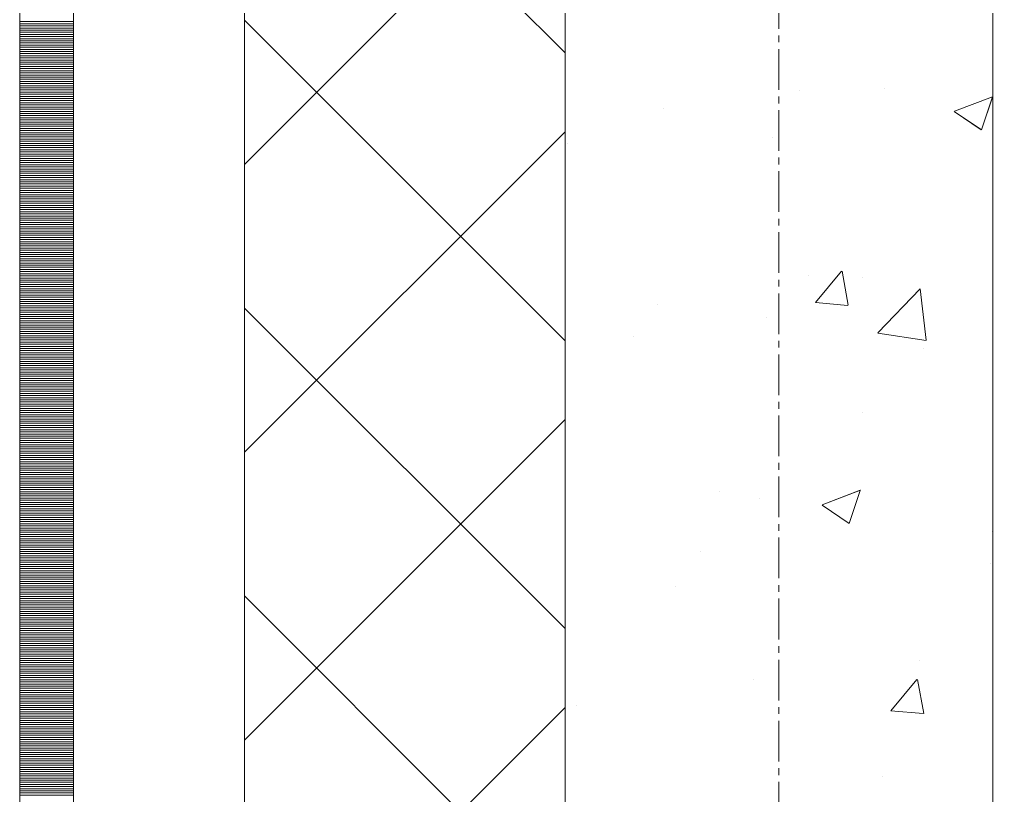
# Model space of a CAD drawing. Header units: millimetres. Extents: x 470010 to 1231400, y -134005 to 421770.
# Drawn here: x 672518.6 to 672983.6, y -50061.5 to -49698.7 of the extents above; entities that cross this region are included whole.
import ezdxf
from ezdxf.enums import TextEntityAlignment as Align

# ---------------------------------------------------------------- set-up
doc = ezdxf.new("R2010")
doc.units = ezdxf.units.MM
doc.linetypes.add('CENTER2', pattern=[28.575, 19.05, -3.175, 3.175, -3.175])
doc.linetypes.add('DASHED', pattern=[19.05, 12.7, -6.35])
doc.layers.get('Defpoints').update_dxf_attribs({"color": 140})
doc.layers.add('АР_Делит', color=120, linetype='Continuous', lineweight=0, plot=False)
for name, color, linetype, lineweight in [('АР_Стены ПЕНОблок', 52, 'Continuous', 20), ('АР_Тонкая', 254, 'Continuous', 5), ('АР_Утеплитель', 31, 'Continuous', 0), ('АР_Штриховка', 8, 'Continuous', 0)]:
    doc.layers.add(name, color=color, linetype=linetype, lineweight=lineweight)
doc.layers.add('РД_Оси_100', color=7, linetype='Continuous', lineweight=0, true_color=0x525252)
doc.styles.add('style1', font='ARIALN.TTF')

# ---------------------------------------------------------------- blocks, each defined once
blk = doc.blocks.new('СОШ_2200_АР_ОСИ_М100_28.05.24')
at = {"layer": 'АР_Делит', "color": 251, "linetype": 'DASHED', "true_color": 0x636466}
blk.add_lwpolyline([(114955, 135155), (114955, -355), (93595.036, -355), (93595.036, 13855), (94145, 13855), (94145, 68320), (66055, 68320), (66055, 13857.73), (83455, 13857.73), (83455, -355), (45245, -355), (45245, 13145), (44695, 13145), (44695, 26755), (45245, 26755), (45245, 68320), (20455, 68320), (20455, 26755), (27955, 26755), (27955, 13145), (-355, 13145), (-355, 100855)], dxfattribs=at)
at = {"layer": 'РД_Оси_100', "color": 251, "linetype": 'CENTER2', "true_color": 0x636466}
blk.add_line((0, -6155), (0, 139938.679), dxfattribs=at)
blk = doc.blocks.new('A$C9108343f')
at = {"layer": 'АР_Стены ПЕНОблок', "color": 18, "linetype": 'Continuous', "lineweight": 20, "true_color": 0x000000}
for p, q in [((7054.96, 97555), (7054.96, 21355)), ((7254.96, 21355), (7254.96, 97555))]:
    blk.add_line(p, q, dxfattribs=at)
at = {"layer": 'АР_Тонкая', "color": 18, "linetype": 'Continuous', "lineweight": 5, "true_color": 0x000000}
for p, q in [((6799.96, 97555), (6799.96, 21355)), ((6824.96, 97555), (6824.96, 21355)), ((6824.96, 21355), (6824.96, 97555)), ((6904.96, 21355), (6904.96, 97555))]:
    blk.add_line(p, q, dxfattribs=at)
at = {"layer": 'АР_Утеплитель', "color": 18, "linetype": 'Continuous', "lineweight": 0, "true_color": 0x000000}
for p, q in [((6904.96, 97555), (6904.96, 21355)), ((7054.96, 21355), (7054.96, 97555))]:
    blk.add_line(p, q, dxfattribs=at)
at = {"layer": 'АР_Штриховка', "color": 18, "linetype": 'Continuous', "lineweight": 0, "true_color": 0x000000}
for p, q in [((7054.96, 50652.06), (6904.96, 50802.06)), ((6904.96, 50599.93), (7054.96, 50749.93)), ((6799.96, 50666.75), (6824.96, 50666.75)), ((7054.96, 50517.36), (6904.96, 50667.36)), ((6799.96, 50665.75), (6824.96, 50665.75)), ((6799.96, 50664.75), (6824.96, 50664.75)), ((6799.96, 50663.75), (6824.96, 50663.75)), ((6799.96, 50662.75), (6824.96, 50662.75)), ((6799.96, 50661.75), (6824.96, 50661.75)), ((6799.96, 50660.75), (6824.96, 50660.75)), ((6799.96, 50659.75), (6824.96, 50659.75)), ((6799.96, 50658.75), (6824.96, 50658.75)), ((6799.96, 50657.75), (6824.96, 50657.75)), ((6799.96, 50656.75), (6824.96, 50656.75)), ((6799.96, 50655.75), (6824.96, 50655.75)), ((6799.96, 50654.75), (6824.96, 50654.75)), ((6799.96, 50653.75), (6824.96, 50653.75)), ((6799.96, 50652.75), (6824.96, 50652.75)), ((6799.96, 50651.75), (6824.96, 50651.75)), ((6799.96, 50650.75), (6824.96, 50650.75)), ((6799.96, 50649.75), (6824.96, 50649.75)), ((6799.96, 50648.75), (6824.96, 50648.75)), ((6799.96, 50647.75), (6824.96, 50647.75)), ((6799.96, 50646.75), (6824.96, 50646.75)), ((6799.96, 50645.75), (6824.96, 50645.75)), ((6799.96, 50644.75), (6824.96, 50644.75)), ((6799.96, 50643.75), (6824.96, 50643.75)), ((6799.96, 50642.75), (6824.96, 50642.75)), ((6799.96, 50641.75), (6824.96, 50641.75)), ((6799.96, 50640.75), (6824.96, 50640.75)), ((6799.96, 50639.75), (6824.96, 50639.75)), ((6799.96, 50638.75), (6824.96, 50638.75)), ((6799.96, 50637.75), (6824.96, 50637.75)), ((6799.96, 50636.75), (6824.96, 50636.75)), ((6799.96, 50635.75), (6824.96, 50635.75)), ((6799.96, 50634.75), (6824.96, 50634.75)), ((6799.96, 50633.75), (6824.96, 50633.75)), ((7164.77, 50634.61), (7164.77, 50634.61)), ((7204.38, 50635.32), (7204.38, 50635.32)), ((6799.96, 50632.75), (6824.96, 50632.75)), ((6799.96, 50631.75), (6824.96, 50631.75)), ((6799.96, 50630.75), (6824.96, 50630.75)), ((6799.96, 50629.75), (6824.96, 50629.75)), ((7237.05, 50624.78), (7254.84, 50631.6)), ((7249.64, 50616.11), (7254.79, 50631.46)), ((6799.96, 50628.75), (6824.96, 50628.75)), ((6799.96, 50627.75), (6824.96, 50627.75)), ((6799.96, 50626.75), (6824.96, 50626.75)), ((6799.96, 50625.75), (6824.96, 50625.75)), ((6799.96, 50624.75), (6824.96, 50624.75)), ((7101.18, 50626.23), (7101.18, 50626.23)), ((7236.99, 50624.64), (7249.62, 50616.12)), ((6799.96, 50623.75), (6824.96, 50623.75)), ((6799.96, 50622.75), (6824.96, 50622.75)), ((6799.96, 50621.75), (6824.96, 50621.75)), ((6799.96, 50620.75), (6824.96, 50620.75)), ((6799.96, 50619.75), (6824.96, 50619.75)), ((6799.96, 50618.75), (6824.96, 50618.75)), ((6799.96, 50617.75), (6824.96, 50617.75)), ((6799.96, 50616.75), (6824.96, 50616.75)), ((6799.96, 50615.75), (6824.96, 50615.75)), ((6904.96, 50465.22), (7054.96, 50615.22)), ((6799.96, 50614.75), (6824.96, 50614.75)), ((6799.96, 50613.75), (6824.96, 50613.75)), ((6799.96, 50612.75), (6824.96, 50612.75)), ((6799.96, 50611.75), (6824.96, 50611.75)), ((6799.96, 50610.75), (6824.96, 50610.75)), ((7152.18, 50612.61), (7152.18, 50612.61)), ((6799.96, 50609.75), (6824.96, 50609.75)), ((6799.96, 50608.75), (6824.96, 50608.75)), ((6799.96, 50607.75), (6824.96, 50607.75)), ((6799.96, 50606.75), (6824.96, 50606.75)), ((6799.96, 50605.75), (6824.96, 50605.75)), ((7056.25, 50609.89), (7056.25, 50609.89)), ((6799.96, 50604.75), (6824.96, 50604.75)), ((6799.96, 50603.75), (6824.96, 50603.75)), ((6799.96, 50602.75), (6824.96, 50602.75)), ((6799.96, 50601.75), (6824.96, 50601.75)), ((6799.96, 50600.75), (6824.96, 50600.75)), ((6799.96, 50599.75), (6824.96, 50599.75)), ((6799.96, 50598.75), (6824.96, 50598.75)), ((6799.96, 50597.75), (6824.96, 50597.75)), ((6799.96, 50596.75), (6824.96, 50596.75)), ((6799.96, 50595.75), (6824.96, 50595.75)), ((6799.96, 50594.75), (6824.96, 50594.75)), ((6799.96, 50593.75), (6824.96, 50593.75)), ((6799.96, 50592.75), (6824.96, 50592.75)), ((6799.96, 50591.75), (6824.96, 50591.75)), ((6799.96, 50590.75), (6824.96, 50590.75)), ((6799.96, 50589.75), (6824.96, 50589.75)), ((6799.96, 50588.75), (6824.96, 50588.75)), ((6799.96, 50587.75), (6824.96, 50587.75)), ((6799.96, 50586.75), (6824.96, 50586.75)), ((6799.96, 50585.75), (6824.96, 50585.75)), ((6799.96, 50584.75), (6824.96, 50584.75)), ((6799.96, 50583.75), (6824.96, 50583.75)), ((6799.96, 50582.75), (6824.96, 50582.75)), ((6799.96, 50581.75), (6824.96, 50581.75)), ((6799.96, 50580.75), (6824.96, 50580.75)), ((6799.96, 50579.75), (6824.96, 50579.75)), ((6799.96, 50578.75), (6824.96, 50578.75)), ((6799.96, 50577.75), (6824.96, 50577.75)), ((6799.96, 50576.75), (6824.96, 50576.75)), ((6799.96, 50575.75), (6824.96, 50575.75)), ((6799.96, 50574.75), (6824.96, 50574.75)), ((6799.96, 50573.75), (6824.96, 50573.75)), ((6799.96, 50572.75), (6824.96, 50572.75)), ((6799.96, 50571.75), (6824.96, 50571.75)), ((6799.96, 50570.75), (6824.96, 50570.75)), ((6799.96, 50569.75), (6824.96, 50569.75)), ((6799.96, 50568.75), (6824.96, 50568.75)), ((6799.96, 50567.75), (6824.96, 50567.75)), ((6799.96, 50566.75), (6824.96, 50566.75)), ((6799.96, 50565.75), (6824.96, 50565.75)), ((6799.96, 50564.75), (6824.96, 50564.75)), ((6799.96, 50563.75), (6824.96, 50563.75)), ((6799.96, 50562.75), (6824.96, 50562.75)), ((6799.96, 50561.75), (6824.96, 50561.75)), ((6799.96, 50560.75), (6824.96, 50560.75)), ((6799.96, 50559.75), (6824.96, 50559.75)), ((6799.96, 50558.75), (6824.96, 50558.75)), ((6799.96, 50557.75), (6824.96, 50557.75)), ((6799.96, 50556.75), (6824.96, 50556.75)), ((6799.96, 50555.75), (6824.96, 50555.75)), ((6799.96, 50554.75), (6824.96, 50554.75)), ((6799.96, 50553.75), (6824.96, 50553.75)), ((6799.96, 50552.75), (6824.96, 50552.75)), ((6799.96, 50551.75), (6824.96, 50551.75)), ((6799.96, 50550.75), (6824.96, 50550.75)), ((7187.41, 50534), (7184.48, 50549.92)), ((6799.96, 50549.75), (6824.96, 50549.75)), ((6799.96, 50548.75), (6824.96, 50548.75)), ((6799.96, 50547.75), (6824.96, 50547.75)), ((6799.96, 50546.75), (6824.96, 50546.75)), ((6799.96, 50545.75), (6824.96, 50545.75)), ((7168.9, 50547.8), (7168.9, 50547.8)), ((7172.04, 50535.29), (7184.28, 50549.89)), ((7194.15, 50547.09), (7194.15, 50547.09)), ((6799.96, 50544.75), (6824.96, 50544.75)), ((6799.96, 50543.75), (6824.96, 50543.75)), ((6799.96, 50542.75), (6824.96, 50542.75)), ((6799.96, 50541.75), (6824.96, 50541.75)), ((6799.96, 50540.75), (6824.96, 50540.75)), ((7201.17, 50521.09), (7220.95, 50541.71)), ((7223.81, 50517.59), (7221.01, 50541.71)), ((6799.96, 50539.75), (6824.96, 50539.75)), ((6799.96, 50538.75), (6824.96, 50538.75)), ((6799.96, 50537.75), (6824.96, 50537.75)), ((6799.96, 50536.75), (6824.96, 50536.75)), ((6799.96, 50535.75), (6824.96, 50535.75)), ((6799.96, 50534.75), (6824.96, 50534.75)), ((6799.96, 50533.75), (6824.96, 50533.75)), ((6799.96, 50532.75), (6824.96, 50532.75)), ((6799.96, 50531.75), (6824.96, 50531.75)), ((7054.96, 50382.66), (6904.96, 50532.66)), ((7097.95, 50534.43), (7097.95, 50534.43)), ((7172.04, 50535.29), (7187.22, 50533.96)), ((6799.96, 50530.75), (6824.96, 50530.75)), ((6799.96, 50529.75), (6824.96, 50529.75)), ((6799.96, 50528.75), (6824.96, 50528.75)), ((6799.96, 50527.75), (6824.96, 50527.75)), ((6799.96, 50526.75), (6824.96, 50526.75)), ((7149.09, 50528.05), (7149.09, 50528.05)), ((6799.96, 50525.75), (6824.96, 50525.75)), ((6799.96, 50524.75), (6824.96, 50524.75)), ((6799.96, 50523.75), (6824.96, 50523.75)), ((6799.96, 50522.75), (6824.96, 50522.75)), ((6799.96, 50521.75), (6824.96, 50521.75)), ((6799.96, 50520.75), (6824.96, 50520.75)), ((6799.96, 50519.75), (6824.96, 50519.75)), ((6799.96, 50518.75), (6824.96, 50518.75)), ((6799.96, 50517.75), (6824.96, 50517.75)), ((7086.87, 50519.41), (7086.87, 50519.41)), ((7201.21, 50521), (7223.8, 50517.5)), ((6799.96, 50516.75), (6824.96, 50516.75)), ((6799.96, 50515.75), (6824.96, 50515.75)), ((6799.96, 50514.75), (6824.96, 50514.75)), ((6799.96, 50513.75), (6824.96, 50513.75)), ((6799.96, 50512.75), (6824.96, 50512.75)), ((7222.46, 50513.68), (7222.46, 50513.68)), ((6799.96, 50511.75), (6824.96, 50511.75)), ((6799.96, 50510.75), (6824.96, 50510.75)), ((6799.96, 50509.75), (6824.96, 50509.75)), ((6799.96, 50508.75), (6824.96, 50508.75)), ((6799.96, 50507.75), (6824.96, 50507.75)), ((6799.96, 50506.75), (6824.96, 50506.75)), ((6799.96, 50505.75), (6824.96, 50505.75)), ((6799.96, 50504.75), (6824.96, 50504.75)), ((6799.96, 50503.75), (6824.96, 50503.75)), ((6799.96, 50502.75), (6824.96, 50502.75)), ((6799.96, 50501.75), (6824.96, 50501.75)), ((6799.96, 50500.75), (6824.96, 50500.75)), ((6799.96, 50499.75), (6824.96, 50499.75)), ((6799.96, 50498.75), (6824.96, 50498.75)), ((6799.96, 50497.75), (6824.96, 50497.75)), ((6799.96, 50496.75), (6824.96, 50496.75)), ((6799.96, 50495.75), (6824.96, 50495.75)), ((6799.96, 50494.75), (6824.96, 50494.75)), ((6799.96, 50493.75), (6824.96, 50493.75)), ((6799.96, 50492.75), (6824.96, 50492.75)), ((6799.96, 50491.75), (6824.96, 50491.75)), ((6799.96, 50490.75), (6824.96, 50490.75)), ((6799.96, 50489.75), (6824.96, 50489.75)), ((6799.96, 50488.75), (6824.96, 50488.75)), ((6799.96, 50487.75), (6824.96, 50487.75)), ((6799.96, 50486.75), (6824.96, 50486.75)), ((6799.96, 50485.75), (6824.96, 50485.75)), ((6799.96, 50484.75), (6824.96, 50484.75)), ((6799.96, 50483.75), (6824.96, 50483.75)), ((6799.96, 50482.75), (6824.96, 50482.75)), ((6799.96, 50481.75), (6824.96, 50481.75)), ((6799.96, 50480.75), (6824.96, 50480.75)), ((6904.96, 50330.52), (7054.96, 50480.52)), ((7193.89, 50483.77), (7193.89, 50483.77)), ((6799.96, 50479.75), (6824.96, 50479.75)), ((6799.96, 50478.75), (6824.96, 50478.75)), ((6799.96, 50477.75), (6824.96, 50477.75)), ((6799.96, 50476.75), (6824.96, 50476.75)), ((6799.96, 50475.75), (6824.96, 50475.75)), ((6799.96, 50474.75), (6824.96, 50474.75)), ((6799.96, 50473.75), (6824.96, 50473.75)), ((6799.96, 50472.75), (6824.96, 50472.75)), ((6799.96, 50471.75), (6824.96, 50471.75)), ((6799.96, 50470.75), (6824.96, 50470.75)), ((6799.96, 50469.75), (6824.96, 50469.75)), ((6799.96, 50468.75), (6824.96, 50468.75)), ((6799.96, 50467.75), (6824.96, 50467.75)), ((6799.96, 50466.75), (6824.96, 50466.75)), ((6799.96, 50465.75), (6824.96, 50465.75)), ((6799.96, 50464.75), (6824.96, 50464.75)), ((6799.96, 50463.75), (6824.96, 50463.75)), ((6799.96, 50462.75), (6824.96, 50462.75)), ((6799.96, 50461.75), (6824.96, 50461.75)), ((6799.96, 50460.75), (6824.96, 50460.75)), ((6799.96, 50459.75), (6824.96, 50459.75)), ((6799.96, 50458.75), (6824.96, 50458.75)), ((6799.96, 50457.75), (6824.96, 50457.75)), ((6799.96, 50456.75), (6824.96, 50456.75)), ((6799.96, 50455.75), (6824.96, 50455.75)), ((6799.96, 50454.75), (6824.96, 50454.75)), ((6799.96, 50453.75), (6824.96, 50453.75)), ((6799.96, 50452.75), (6824.96, 50452.75)), ((6799.96, 50451.75), (6824.96, 50451.75)), ((6799.96, 50450.75), (6824.96, 50450.75)), ((6799.96, 50449.75), (6824.96, 50449.75)), ((6799.96, 50448.75), (6824.96, 50448.75)), ((6799.96, 50447.75), (6824.96, 50447.75)), ((6799.96, 50446.75), (6824.96, 50446.75)), ((6799.96, 50445.75), (6824.96, 50445.75)), ((6799.96, 50444.75), (6824.96, 50444.75)), ((6799.96, 50443.75), (6824.96, 50443.75)), ((7127.33, 50446.91), (7127.33, 50446.91)), ((7146.01, 50443.5), (7146.01, 50443.5)), ((7175.25, 50440.59), (7193.03, 50447.41)), ((7187.83, 50431.92), (7192.98, 50447.27)), ((6799.96, 50442.75), (6824.96, 50442.75)), ((6799.96, 50441.75), (6824.96, 50441.75)), ((6799.96, 50440.75), (6824.96, 50440.75)), ((6799.96, 50439.75), (6824.96, 50439.75)), ((6799.96, 50438.75), (6824.96, 50438.75)), ((7175.19, 50440.45), (7187.82, 50431.93)), ((6799.96, 50437.75), (6824.96, 50437.75)), ((6799.96, 50436.75), (6824.96, 50436.75)), ((6799.96, 50435.75), (6824.96, 50435.75)), ((6799.96, 50434.75), (6824.96, 50434.75)), ((6799.96, 50433.75), (6824.96, 50433.75)), ((6799.96, 50432.75), (6824.96, 50432.75)), ((6799.96, 50431.75), (6824.96, 50431.75)), ((6799.96, 50430.75), (6824.96, 50430.75)), ((6799.96, 50429.75), (6824.96, 50429.75)), ((6799.96, 50428.75), (6824.96, 50428.75)), ((6799.96, 50427.75), (6824.96, 50427.75)), ((6799.96, 50426.75), (6824.96, 50426.75)), ((6799.96, 50425.75), (6824.96, 50425.75)), ((6799.96, 50424.75), (6824.96, 50424.75)), ((7254.75, 50428), (7254.75, 50428)), ((6799.96, 50423.75), (6824.96, 50423.75)), ((6799.96, 50422.75), (6824.96, 50422.75)), ((6799.96, 50421.75), (6824.96, 50421.75)), ((6799.96, 50420.75), (6824.96, 50420.75)), ((6799.96, 50419.75), (6824.96, 50419.75)), ((6799.96, 50418.75), (6824.96, 50418.75)), ((6799.96, 50417.75), (6824.96, 50417.75)), ((6799.96, 50416.75), (6824.96, 50416.75)), ((6799.96, 50415.75), (6824.96, 50415.75)), ((7118.37, 50418.69), (7118.37, 50418.69)), ((6799.96, 50414.75), (6824.96, 50414.75)), ((6799.96, 50413.75), (6824.96, 50413.75)), ((6799.96, 50412.75), (6824.96, 50412.75)), ((6799.96, 50411.75), (6824.96, 50411.75)), ((6799.96, 50410.75), (6824.96, 50410.75)), ((7253.96, 50412.96), (7253.96, 50412.96)), ((6799.96, 50409.75), (6824.96, 50409.75)), ((6799.96, 50408.75), (6824.96, 50408.75)), ((6799.96, 50407.75), (6824.96, 50407.75)), ((6799.96, 50406.75), (6824.96, 50406.75)), ((6799.96, 50405.75), (6824.96, 50405.75)), ((6799.96, 50404.75), (6824.96, 50404.75)), ((6799.96, 50403.75), (6824.96, 50403.75)), ((6799.96, 50402.75), (6824.96, 50402.75)), ((6799.96, 50401.75), (6824.96, 50401.75)), ((7106.62, 50402.57), (7106.62, 50402.57)), ((6799.96, 50400.75), (6824.96, 50400.75)), ((6799.96, 50399.75), (6824.96, 50399.75)), ((6799.96, 50398.75), (6824.96, 50398.75)), ((6799.96, 50397.75), (6824.96, 50397.75)), ((6799.96, 50396.75), (6824.96, 50396.75)), ((7054.96, 50247.95), (6904.96, 50397.95)), ((6799.96, 50395.75), (6824.96, 50395.75)), ((6799.96, 50394.75), (6824.96, 50394.75)), ((6799.96, 50393.75), (6824.96, 50393.75)), ((6799.96, 50392.75), (6824.96, 50392.75)), ((6799.96, 50391.75), (6824.96, 50391.75)), ((6799.96, 50390.75), (6824.96, 50390.75)), ((6799.96, 50389.75), (6824.96, 50389.75)), ((6799.96, 50388.75), (6824.96, 50388.75)), ((6799.96, 50387.75), (6824.96, 50387.75)), ((6799.96, 50386.75), (6824.96, 50386.75)), ((6799.96, 50385.75), (6824.96, 50385.75)), ((6799.96, 50384.75), (6824.96, 50384.75)), ((6799.96, 50383.75), (6824.96, 50383.75)), ((6799.96, 50382.75), (6824.96, 50382.75)), ((6799.96, 50381.75), (6824.96, 50381.75)), ((6799.96, 50380.75), (6824.96, 50380.75)), ((6799.96, 50379.75), (6824.96, 50379.75)), ((6799.96, 50378.75), (6824.96, 50378.75)), ((6799.96, 50377.75), (6824.96, 50377.75)), ((6799.96, 50376.75), (6824.96, 50376.75)), ((6799.96, 50375.75), (6824.96, 50375.75)), ((6799.96, 50374.75), (6824.96, 50374.75)), ((6799.96, 50373.75), (6824.96, 50373.75)), ((6799.96, 50372.75), (6824.96, 50372.75)), ((6799.96, 50371.75), (6824.96, 50371.75)), ((6799.96, 50370.75), (6824.96, 50370.75)), ((6799.96, 50369.75), (6824.96, 50369.75)), ((6799.96, 50368.75), (6824.96, 50368.75)), ((6799.96, 50367.75), (6824.96, 50367.75)), ((6799.96, 50366.75), (6824.96, 50366.75)), ((6799.96, 50365.75), (6824.96, 50365.75)), ((6799.96, 50364.75), (6824.96, 50364.75)), ((7220.92, 50367.85), (7220.92, 50367.85)), ((6799.96, 50363.75), (6824.96, 50363.75)), ((6799.96, 50362.75), (6824.96, 50362.75)), ((6799.96, 50361.75), (6824.96, 50361.75)), ((6799.96, 50360.75), (6824.96, 50360.75)), ((6799.96, 50359.75), (6824.96, 50359.75)), ((6799.96, 50358.75), (6824.96, 50358.75)), ((6799.96, 50357.75), (6824.96, 50357.75)), ((6799.96, 50356.75), (6824.96, 50356.75)), ((6799.96, 50355.75), (6824.96, 50355.75)), ((6799.96, 50354.75), (6824.96, 50354.75)), ((7142.92, 50358.94), (7142.92, 50358.94)), ((7207.28, 50344.24), (7219.53, 50358.83)), ((7222.66, 50342.94), (7219.72, 50358.86)), ((6799.96, 50353.75), (6824.96, 50353.75)), ((6799.96, 50352.75), (6824.96, 50352.75)), ((6799.96, 50351.75), (6824.96, 50351.75)), ((6799.96, 50350.75), (6824.96, 50350.75)), ((6799.96, 50349.75), (6824.96, 50349.75)), ((6799.96, 50348.75), (6824.96, 50348.75)), ((6799.96, 50347.75), (6824.96, 50347.75)), ((6799.96, 50346.75), (6824.96, 50346.75)), ((6799.96, 50345.75), (6824.96, 50345.75)), ((6904.96, 50195.81), (7054.96, 50345.81)), ((7060.51, 50346.73), (7060.51, 50346.73)), ((6799.96, 50344.75), (6824.96, 50344.75)), ((6799.96, 50343.75), (6824.96, 50343.75)), ((6799.96, 50342.75), (6824.96, 50342.75)), ((6799.96, 50341.75), (6824.96, 50341.75)), ((6799.96, 50340.75), (6824.96, 50340.75)), ((7207.28, 50344.23), (7222.46, 50342.9)), ((6799.96, 50339.75), (6824.96, 50339.75)), ((6799.96, 50338.75), (6824.96, 50338.75)), ((6799.96, 50337.75), (6824.96, 50337.75)), ((6799.96, 50336.75), (6824.96, 50336.75)), ((6799.96, 50335.75), (6824.96, 50335.75)), ((6799.96, 50334.75), (6824.96, 50334.75)), ((6799.96, 50333.75), (6824.96, 50333.75)), ((6799.96, 50332.75), (6824.96, 50332.75)), ((6799.96, 50331.75), (6824.96, 50331.75)), ((6799.96, 50330.75), (6824.96, 50330.75)), ((6799.96, 50329.75), (6824.96, 50329.75)), ((6799.96, 50328.75), (6824.96, 50328.75)), ((6799.96, 50327.75), (6824.96, 50327.75)), ((6799.96, 50326.75), (6824.96, 50326.75)), ((6799.96, 50325.75), (6824.96, 50325.75)), ((6799.96, 50324.75), (6824.96, 50324.75)), ((6799.96, 50323.75), (6824.96, 50323.75)), ((6799.96, 50322.75), (6824.96, 50322.75)), ((6799.96, 50321.75), (6824.96, 50321.75)), ((6799.96, 50320.75), (6824.96, 50320.75)), ((6799.96, 50319.75), (6824.96, 50319.75)), ((6799.96, 50318.75), (6824.96, 50318.75)), ((6799.96, 50317.75), (6824.96, 50317.75)), ((6799.96, 50316.75), (6824.96, 50316.75)), ((6799.96, 50315.75), (6824.96, 50315.75)), ((6799.96, 50314.75), (6824.96, 50314.75)), ((6799.96, 50313.75), (6824.96, 50313.75)), ((7203.63, 50313.68), (7203.63, 50313.68)), ((6799.96, 50312.75), (6824.96, 50312.75)), ((6799.96, 50311.75), (6824.96, 50311.75)), ((6799.96, 50310.75), (6824.96, 50310.75)), ((6799.96, 50309.75), (6824.96, 50309.75)), ((6799.96, 50308.75), (6824.96, 50308.75)), ((6799.96, 50307.75), (6824.96, 50307.75)), ((6799.96, 50306.75), (6824.96, 50306.75)), ((6799.96, 50305.75), (6824.96, 50305.75))]:
    blk.add_line(p, q, dxfattribs=at)
at = {"layer": 'РД_Оси_100'}
blk.add_blockref('СОШ_2200_АР_ОСИ_М100_28.05.24', (7154.96, 6755), dxfattribs=at)
at = {"layer": 'Defpoints', "color": 18, "true_color": 0x000000, "style": 'style1'}
for p in [(143949.34, 316089.12), (143974.98, 281639.5), (143890.4, 273244.71), (143839.99, 264276.81), (143967.75, 254892.38), (12251.96, 104178.14), (12382.58, 96023.14)]:
    blk.add_attdef('АР-ПОМЕЩЕНИЕ:НАИМЕНОВАНИЕ', text='', height=100, dxfattribs=at).set_placement(p, align=Align.MIDDLE)
at = {"layer": 'Defpoints', "color": 18, "true_color": 0x000000, "style": 'style1', "flags": 8}
for p in [(143951.3, 279099.09), (143848.34, 269251.11), (143875.33, 260094.25), (144049.74, 250824.7), (163419.28, 238153.36), (155897.46, 237965.97), (183037.2, 237965.97), (143342.94, 237876.19)]:
    blk.add_attdef('АР-ПОМЕЩЕНИЕ:НАИМЕНОВАНИЕ', text='', height=100, dxfattribs=at).set_placement(p, align=Align.MIDDLE)

msp = doc.modelspace()

# ---------------------------------------------------------------- linework, layer by layer
at = {"layer": 'АР_Стены ПЕНОблок', "color": 18, "linetype": 'Continuous', "lineweight": 20, "true_color": 0x000000}
for p, q in [((672773.57, -2811.242), (672773.57, -79011.242)), ((672973.57, -79011.242), (672973.57, -2811.242))]:
    msp.add_line(p, q, dxfattribs=at)
at = {"layer": 'АР_Тонкая', "color": 18, "linetype": 'Continuous', "lineweight": 5, "true_color": 0x000000}
for p, q in [((672518.57, -2811.242), (672518.57, -79011.242)), ((672543.57, -2811.242), (672543.57, -79011.242)), ((672543.57, -79011.242), (672543.57, -2811.242)), ((672623.57, -79011.242), (672623.57, -2811.242))]:
    msp.add_line(p, q, dxfattribs=at)
at = {"layer": 'АР_Утеплитель', "color": 18, "linetype": 'Continuous', "lineweight": 0, "true_color": 0x000000}
for p, q in [((672623.57, -2811.242), (672623.57, -79011.242)), ((672773.57, -79011.242), (672773.57, -2811.242))]:
    msp.add_line(p, q, dxfattribs=at)
at = {"layer": 'АР_Штриховка', "color": 18, "linetype": 'Continuous', "lineweight": 0, "true_color": 0x000000}
for p, q in [((672773.57, -49714.179), (672623.57, -49564.179)), ((672623.57, -49766.316), (672773.57, -49616.316)), ((672773.57, -49848.883), (672623.57, -49698.883)), ((672518.57, -49699.492), (672543.57, -49699.492)), ((672518.57, -49700.492), (672543.57, -49700.492)), ((672518.57, -49701.492), (672543.57, -49701.492)), ((672518.57, -49702.492), (672543.57, -49702.492)), ((672518.57, -49703.492), (672543.57, -49703.492)), ((672518.57, -49704.492), (672543.57, -49704.492)), ((672518.57, -49705.492), (672543.57, -49705.492)), ((672518.57, -49706.492), (672543.57, -49706.492)), ((672518.57, -49707.492), (672543.57, -49707.492)), ((672518.57, -49708.492), (672543.57, -49708.492)), ((672518.57, -49709.492), (672543.57, -49709.492)), ((672518.57, -49710.492), (672543.57, -49710.492)), ((672518.57, -49711.492), (672543.57, -49711.492)), ((672518.57, -49712.492), (672543.57, -49712.492)), ((672518.57, -49713.492), (672543.57, -49713.492)), ((672518.57, -49714.492), (672543.57, -49714.492)), ((672518.57, -49715.492), (672543.57, -49715.492)), ((672518.57, -49716.492), (672543.57, -49716.492)), ((672518.57, -49717.492), (672543.57, -49717.492)), ((672518.57, -49718.492), (672543.57, -49718.492)), ((672518.57, -49719.492), (672543.57, -49719.492)), ((672518.57, -49720.492), (672543.57, -49720.492)), ((672518.57, -49721.492), (672543.57, -49721.492)), ((672518.57, -49722.492), (672543.57, -49722.492)), ((672518.57, -49723.492), (672543.57, -49723.492)), ((672518.57, -49724.492), (672543.57, -49724.492)), ((672518.57, -49725.492), (672543.57, -49725.492)), ((672518.57, -49726.492), (672543.57, -49726.492)), ((672518.57, -49727.492), (672543.57, -49727.492)), ((672518.57, -49728.492), (672543.57, -49728.492)), ((672518.57, -49729.492), (672543.57, -49729.492)), ((672518.57, -49730.492), (672543.57, -49730.492)), ((672518.57, -49731.492), (672543.57, -49731.492)), ((672518.57, -49732.492), (672543.57, -49732.492)), ((672518.57, -49733.492), (672543.57, -49733.492)), ((672518.57, -49734.492), (672543.57, -49734.492)), ((672518.57, -49735.492), (672543.57, -49735.492)), ((672955.664, -49741.466), (672973.448, -49734.639)), ((672968.248, -49750.13), (672973.399, -49734.781)), ((672518.57, -49736.492), (672543.57, -49736.492)), ((672518.57, -49737.492), (672543.57, -49737.492)), ((672518.57, -49738.492), (672543.57, -49738.492)), ((672518.57, -49739.492), (672543.57, -49739.492)), ((672518.57, -49740.492), (672543.57, -49740.492)), ((672518.57, -49741.492), (672543.57, -49741.492)), ((672518.57, -49742.492), (672543.57, -49742.492)), ((672518.57, -49743.492), (672543.57, -49743.492)), ((672518.57, -49744.492), (672543.57, -49744.492)), ((672955.601, -49741.604), (672968.236, -49750.126)), ((672518.57, -49745.492), (672543.57, -49745.492)), ((672518.57, -49746.492), (672543.57, -49746.492)), ((672518.57, -49747.492), (672543.57, -49747.492)), ((672518.57, -49748.492), (672543.57, -49748.492)), ((672518.57, -49749.492), (672543.57, -49749.492)), ((672518.57, -49750.492), (672543.57, -49750.492)), ((672518.57, -49751.492), (672543.57, -49751.492)), ((672518.57, -49752.492), (672543.57, -49752.492)), ((672518.57, -49753.492), (672543.57, -49753.492)), ((672518.57, -49754.492), (672543.57, -49754.492)), ((672623.57, -49901.019), (672773.57, -49751.019)), ((672518.57, -49755.492), (672543.57, -49755.492)), ((672518.57, -49756.492), (672543.57, -49756.492)), ((672518.57, -49757.492), (672543.57, -49757.492)), ((672518.57, -49758.492), (672543.57, -49758.492)), ((672518.57, -49759.492), (672543.57, -49759.492)), ((672518.57, -49760.492), (672543.57, -49760.492)), ((672518.57, -49761.492), (672543.57, -49761.492)), ((672518.57, -49762.492), (672543.57, -49762.492)), ((672518.57, -49763.492), (672543.57, -49763.492)), ((672518.57, -49764.492), (672543.57, -49764.492)), ((672518.57, -49765.492), (672543.57, -49765.492)), ((672518.57, -49766.492), (672543.57, -49766.492)), ((672518.57, -49767.492), (672543.57, -49767.492)), ((672518.57, -49768.492), (672543.57, -49768.492)), ((672518.57, -49769.492), (672543.57, -49769.492)), ((672518.57, -49770.492), (672543.57, -49770.492)), ((672518.57, -49771.492), (672543.57, -49771.492)), ((672518.57, -49772.492), (672543.57, -49772.492)), ((672518.57, -49773.492), (672543.57, -49773.492)), ((672518.57, -49774.492), (672543.57, -49774.492)), ((672518.57, -49775.492), (672543.57, -49775.492)), ((672518.57, -49776.492), (672543.57, -49776.492)), ((672518.57, -49777.492), (672543.57, -49777.492)), ((672518.57, -49778.492), (672543.57, -49778.492)), ((672518.57, -49779.492), (672543.57, -49779.492)), ((672518.57, -49780.492), (672543.57, -49780.492)), ((672518.57, -49781.492), (672543.57, -49781.492)), ((672518.57, -49782.492), (672543.57, -49782.492)), ((672518.57, -49783.492), (672543.57, -49783.492)), ((672518.57, -49784.492), (672543.57, -49784.492)), ((672518.57, -49785.492), (672543.57, -49785.492)), ((672518.57, -49786.492), (672543.57, -49786.492)), ((672518.57, -49787.492), (672543.57, -49787.492)), ((672518.57, -49788.492), (672543.57, -49788.492)), ((672518.57, -49789.492), (672543.57, -49789.492)), ((672518.57, -49790.492), (672543.57, -49790.492)), ((672518.57, -49791.492), (672543.57, -49791.492)), ((672518.57, -49792.492), (672543.57, -49792.492)), ((672518.57, -49793.492), (672543.57, -49793.492)), ((672518.57, -49794.492), (672543.57, -49794.492)), ((672518.57, -49795.492), (672543.57, -49795.492)), ((672518.57, -49796.492), (672543.57, -49796.492)), ((672518.57, -49797.492), (672543.57, -49797.492)), ((672518.57, -49798.492), (672543.57, -49798.492)), ((672518.57, -49799.492), (672543.57, -49799.492)), ((672518.57, -49800.492), (672543.57, -49800.492)), ((672518.57, -49801.492), (672543.57, -49801.492)), ((672518.57, -49802.492), (672543.57, -49802.492)), ((672518.57, -49803.492), (672543.57, -49803.492)), ((672518.57, -49804.492), (672543.57, -49804.492)), ((672518.57, -49805.492), (672543.57, -49805.492)), ((672518.57, -49806.492), (672543.57, -49806.492)), ((672518.57, -49807.492), (672543.57, -49807.492)), ((672518.57, -49808.492), (672543.57, -49808.492)), ((672518.57, -49809.492), (672543.57, -49809.492)), ((672518.57, -49810.492), (672543.57, -49810.492)), ((672518.57, -49811.492), (672543.57, -49811.492)), ((672518.57, -49812.492), (672543.57, -49812.492)), ((672518.57, -49813.492), (672543.57, -49813.492)), ((672518.57, -49814.492), (672543.57, -49814.492)), ((672518.57, -49815.492), (672543.57, -49815.492)), ((672518.57, -49816.492), (672543.57, -49816.492)), ((672518.57, -49817.492), (672543.57, -49817.492)), ((672518.57, -49818.492), (672543.57, -49818.492)), ((672518.57, -49819.492), (672543.57, -49819.492)), ((672890.65, -49830.948), (672902.895, -49816.355)), ((672906.027, -49832.245), (672903.09, -49816.323)), ((672518.57, -49820.492), (672543.57, -49820.492)), ((672518.57, -49821.492), (672543.57, -49821.492)), ((672518.57, -49822.492), (672543.57, -49822.492)), ((672518.57, -49823.492), (672543.57, -49823.492)), ((672518.57, -49824.492), (672543.57, -49824.492)), ((672518.57, -49825.492), (672543.57, -49825.492)), ((672518.57, -49826.492), (672543.57, -49826.492)), ((672518.57, -49827.492), (672543.57, -49827.492)), ((672518.57, -49828.492), (672543.57, -49828.492)), ((672919.778, -49845.153), (672939.562, -49824.534)), ((672942.425, -49848.65), (672939.619, -49824.527)), ((672518.57, -49829.492), (672543.57, -49829.492)), ((672518.57, -49830.492), (672543.57, -49830.492)), ((672518.57, -49831.492), (672543.57, -49831.492)), ((672518.57, -49832.492), (672543.57, -49832.492)), ((672518.57, -49833.492), (672543.57, -49833.492)), ((672773.57, -49983.586), (672623.57, -49833.586)), ((672890.649, -49830.952), (672905.831, -49832.281)), ((672518.57, -49834.492), (672543.57, -49834.492)), ((672518.57, -49835.492), (672543.57, -49835.492)), ((672518.57, -49836.492), (672543.57, -49836.492)), ((672518.57, -49837.492), (672543.57, -49837.492)), ((672518.57, -49838.492), (672543.57, -49838.492)), ((672518.57, -49839.492), (672543.57, -49839.492)), ((672518.57, -49840.492), (672543.57, -49840.492)), ((672518.57, -49841.492), (672543.57, -49841.492)), ((672518.57, -49842.492), (672543.57, -49842.492)), ((672518.57, -49843.492), (672543.57, -49843.492)), ((672518.57, -49844.492), (672543.57, -49844.492)), ((672518.57, -49845.492), (672543.57, -49845.492)), ((672518.57, -49846.492), (672543.57, -49846.492)), ((672518.57, -49847.492), (672543.57, -49847.492)), ((672919.82, -49845.242), (672942.41, -49848.746)), ((672518.57, -49848.492), (672543.57, -49848.492)), ((672518.57, -49849.492), (672543.57, -49849.492)), ((672518.57, -49850.492), (672543.57, -49850.492)), ((672518.57, -49851.492), (672543.57, -49851.492)), ((672518.57, -49852.492), (672543.57, -49852.492)), ((672518.57, -49853.492), (672543.57, -49853.492)), ((672518.57, -49854.492), (672543.57, -49854.492)), ((672518.57, -49855.492), (672543.57, -49855.492)), ((672518.57, -49856.492), (672543.57, -49856.492)), ((672518.57, -49857.492), (672543.57, -49857.492)), ((672518.57, -49858.492), (672543.57, -49858.492)), ((672518.57, -49859.492), (672543.57, -49859.492)), ((672518.57, -49860.492), (672543.57, -49860.492)), ((672518.57, -49861.492), (672543.57, -49861.492)), ((672518.57, -49862.492), (672543.57, -49862.492)), ((672518.57, -49863.492), (672543.57, -49863.492)), ((672518.57, -49864.492), (672543.57, -49864.492)), ((672518.57, -49865.492), (672543.57, -49865.492)), ((672518.57, -49866.492), (672543.57, -49866.492)), ((672518.57, -49867.492), (672543.57, -49867.492)), ((672518.57, -49868.492), (672543.57, -49868.492)), ((672518.57, -49869.492), (672543.57, -49869.492)), ((672518.57, -49870.492), (672543.57, -49870.492)), ((672518.57, -49871.492), (672543.57, -49871.492)), ((672518.57, -49872.492), (672543.57, -49872.492)), ((672518.57, -49873.492), (672543.57, -49873.492)), ((672518.57, -49874.492), (672543.57, -49874.492)), ((672518.57, -49875.492), (672543.57, -49875.492)), ((672518.57, -49876.492), (672543.57, -49876.492)), ((672518.57, -49877.492), (672543.57, -49877.492)), ((672518.57, -49878.492), (672543.57, -49878.492)), ((672518.57, -49879.492), (672543.57, -49879.492)), ((672518.57, -49880.492), (672543.57, -49880.492)), ((672518.57, -49881.492), (672543.57, -49881.492)), ((672518.57, -49882.492), (672543.57, -49882.492)), ((672518.57, -49883.492), (672543.57, -49883.492)), ((672518.57, -49884.492), (672543.57, -49884.492)), ((672518.57, -49885.492), (672543.57, -49885.492)), ((672518.57, -49886.492), (672543.57, -49886.492)), ((672518.57, -49887.492), (672543.57, -49887.492)), ((672518.57, -49888.492), (672543.57, -49888.492)), ((672518.57, -49889.492), (672543.57, -49889.492)), ((672623.57, -50035.723), (672773.57, -49885.723)), ((672518.57, -49890.492), (672543.57, -49890.492)), ((672518.57, -49891.492), (672543.57, -49891.492)), ((672518.57, -49892.492), (672543.57, -49892.492)), ((672518.57, -49893.492), (672543.57, -49893.492)), ((672518.57, -49894.492), (672543.57, -49894.492)), ((672518.57, -49895.492), (672543.57, -49895.492)), ((672518.57, -49896.492), (672543.57, -49896.492)), ((672518.57, -49897.492), (672543.57, -49897.492)), ((672518.57, -49898.492), (672543.57, -49898.492)), ((672518.57, -49899.492), (672543.57, -49899.492)), ((672518.57, -49900.492), (672543.57, -49900.492)), ((672518.57, -49901.492), (672543.57, -49901.492)), ((672518.57, -49902.492), (672543.57, -49902.492)), ((672518.57, -49903.492), (672543.57, -49903.492)), ((672518.57, -49904.492), (672543.57, -49904.492)), ((672518.57, -49905.492), (672543.57, -49905.492)), ((672518.57, -49906.492), (672543.57, -49906.492)), ((672518.57, -49907.492), (672543.57, -49907.492)), ((672518.57, -49908.492), (672543.57, -49908.492)), ((672518.57, -49909.492), (672543.57, -49909.492)), ((672518.57, -49910.492), (672543.57, -49910.492)), ((672518.57, -49911.492), (672543.57, -49911.492)), ((672518.57, -49912.492), (672543.57, -49912.492)), ((672518.57, -49913.492), (672543.57, -49913.492)), ((672518.57, -49914.492), (672543.57, -49914.492)), ((672518.57, -49915.492), (672543.57, -49915.492)), ((672518.57, -49916.492), (672543.57, -49916.492)), ((672518.57, -49917.492), (672543.57, -49917.492)), ((672518.57, -49918.492), (672543.57, -49918.492)), ((672518.57, -49919.492), (672543.57, -49919.492)), ((672518.57, -49920.492), (672543.57, -49920.492)), ((672518.57, -49921.492), (672543.57, -49921.492)), ((672893.862, -49925.654), (672911.646, -49918.827)), ((672906.446, -49934.318), (672911.597, -49918.969)), ((672518.57, -49922.492), (672543.57, -49922.492)), ((672518.57, -49923.492), (672543.57, -49923.492)), ((672518.57, -49924.492), (672543.57, -49924.492)), ((672518.57, -49925.492), (672543.57, -49925.492)), ((672518.57, -49926.492), (672543.57, -49926.492)), ((672893.799, -49925.792), (672906.434, -49934.314)), ((672518.57, -49927.492), (672543.57, -49927.492)), ((672518.57, -49928.492), (672543.57, -49928.492)), ((672518.57, -49929.492), (672543.57, -49929.492)), ((672518.57, -49930.492), (672543.57, -49930.492)), ((672518.57, -49931.492), (672543.57, -49931.492)), ((672518.57, -49932.492), (672543.57, -49932.492)), ((672518.57, -49933.492), (672543.57, -49933.492)), ((672518.57, -49934.492), (672543.57, -49934.492)), ((672518.57, -49935.492), (672543.57, -49935.492)), ((672518.57, -49936.492), (672543.57, -49936.492)), ((672518.57, -49937.492), (672543.57, -49937.492)), ((672518.57, -49938.492), (672543.57, -49938.492)), ((672518.57, -49939.492), (672543.57, -49939.492)), ((672518.57, -49940.492), (672543.57, -49940.492)), ((672518.57, -49941.492), (672543.57, -49941.492)), ((672518.57, -49942.492), (672543.57, -49942.492)), ((672518.57, -49943.492), (672543.57, -49943.492)), ((672518.57, -49944.492), (672543.57, -49944.492)), ((672518.57, -49945.492), (672543.57, -49945.492)), ((672518.57, -49946.492), (672543.57, -49946.492)), ((672518.57, -49947.492), (672543.57, -49947.492)), ((672518.57, -49948.492), (672543.57, -49948.492)), ((672518.57, -49949.492), (672543.57, -49949.492)), ((672518.57, -49950.492), (672543.57, -49950.492)), ((672518.57, -49951.492), (672543.57, -49951.492)), ((672518.57, -49952.492), (672543.57, -49952.492)), ((672518.57, -49953.492), (672543.57, -49953.492)), ((672518.57, -49954.492), (672543.57, -49954.492)), ((672518.57, -49955.492), (672543.57, -49955.492)), ((672518.57, -49956.492), (672543.57, -49956.492)), ((672518.57, -49957.492), (672543.57, -49957.492)), ((672518.57, -49958.492), (672543.57, -49958.492)), ((672518.57, -49959.492), (672543.57, -49959.492)), ((672518.57, -49960.492), (672543.57, -49960.492)), ((672518.57, -49961.492), (672543.57, -49961.492)), ((672518.57, -49962.492), (672543.57, -49962.492)), ((672518.57, -49963.492), (672543.57, -49963.492)), ((672518.57, -49964.492), (672543.57, -49964.492)), ((672518.57, -49965.492), (672543.57, -49965.492)), ((672518.57, -49966.492), (672543.57, -49966.492)), ((672518.57, -49967.492), (672543.57, -49967.492)), ((672518.57, -49968.492), (672543.57, -49968.492)), ((672773.57, -50118.29), (672623.57, -49968.29)), ((672518.57, -49969.492), (672543.57, -49969.492)), ((672518.57, -49970.492), (672543.57, -49970.492)), ((672518.57, -49971.492), (672543.57, -49971.492)), ((672518.57, -49972.492), (672543.57, -49972.492)), ((672518.57, -49973.492), (672543.57, -49973.492)), ((672518.57, -49974.492), (672543.57, -49974.492)), ((672518.57, -49975.492), (672543.57, -49975.492)), ((672518.57, -49976.492), (672543.57, -49976.492)), ((672518.57, -49977.492), (672543.57, -49977.492)), ((672518.57, -49978.492), (672543.57, -49978.492)), ((672518.57, -49979.492), (672543.57, -49979.492)), ((672518.57, -49980.492), (672543.57, -49980.492)), ((672518.57, -49981.492), (672543.57, -49981.492)), ((672518.57, -49982.492), (672543.57, -49982.492)), ((672518.57, -49983.492), (672543.57, -49983.492)), ((672518.57, -49984.492), (672543.57, -49984.492)), ((672518.57, -49985.492), (672543.57, -49985.492)), ((672518.57, -49986.492), (672543.57, -49986.492)), ((672518.57, -49987.492), (672543.57, -49987.492)), ((672518.57, -49988.492), (672543.57, -49988.492)), ((672518.57, -49989.492), (672543.57, -49989.492)), ((672518.57, -49990.492), (672543.57, -49990.492)), ((672518.57, -49991.492), (672543.57, -49991.492)), ((672518.57, -49992.492), (672543.57, -49992.492)), ((672518.57, -49993.492), (672543.57, -49993.492)), ((672518.57, -49994.492), (672543.57, -49994.492)), ((672518.57, -49995.492), (672543.57, -49995.492)), ((672518.57, -49996.492), (672543.57, -49996.492)), ((672518.57, -49997.492), (672543.57, -49997.492)), ((672518.57, -49998.492), (672543.57, -49998.492)), ((672518.57, -49999.492), (672543.57, -49999.492)), ((672518.57, -50000.492), (672543.57, -50000.492)), ((672518.57, -50001.492), (672543.57, -50001.492)), ((672518.57, -50002.492), (672543.57, -50002.492)), ((672518.57, -50003.492), (672543.57, -50003.492)), ((672518.57, -50004.492), (672543.57, -50004.492)), ((672518.57, -50005.492), (672543.57, -50005.492)), ((672518.57, -50006.492), (672543.57, -50006.492)), ((672518.57, -50007.492), (672543.57, -50007.492)), ((672518.57, -50008.492), (672543.57, -50008.492)), ((672518.57, -50009.492), (672543.57, -50009.492)), ((672518.57, -50010.492), (672543.57, -50010.492)), ((672925.893, -50022.005), (672938.138, -50007.412)), ((672941.27, -50023.302), (672938.333, -50007.38)), ((672518.57, -50011.492), (672543.57, -50011.492)), ((672518.57, -50012.492), (672543.57, -50012.492)), ((672518.57, -50013.492), (672543.57, -50013.492)), ((672518.57, -50014.492), (672543.57, -50014.492)), ((672518.57, -50015.492), (672543.57, -50015.492)), ((672518.57, -50016.492), (672543.57, -50016.492)), ((672518.57, -50017.492), (672543.57, -50017.492)), ((672518.57, -50018.492), (672543.57, -50018.492)), ((672518.57, -50019.492), (672543.57, -50019.492)), ((672518.57, -50020.492), (672543.57, -50020.492)), ((672518.57, -50021.492), (672543.57, -50021.492)), ((672518.57, -50022.492), (672543.57, -50022.492)), ((672518.57, -50023.492), (672543.57, -50023.492)), ((672623.57, -50170.427), (672773.57, -50020.427)), ((672925.893, -50022.009), (672941.075, -50023.337)), ((672518.57, -50024.492), (672543.57, -50024.492)), ((672518.57, -50025.492), (672543.57, -50025.492)), ((672518.57, -50026.492), (672543.57, -50026.492)), ((672518.57, -50027.492), (672543.57, -50027.492)), ((672518.57, -50028.492), (672543.57, -50028.492)), ((672518.57, -50029.492), (672543.57, -50029.492)), ((672518.57, -50030.492), (672543.57, -50030.492)), ((672518.57, -50031.492), (672543.57, -50031.492)), ((672518.57, -50032.492), (672543.57, -50032.492)), ((672518.57, -50033.492), (672543.57, -50033.492)), ((672518.57, -50034.492), (672543.57, -50034.492)), ((672518.57, -50035.492), (672543.57, -50035.492)), ((672518.57, -50036.492), (672543.57, -50036.492)), ((672518.57, -50037.492), (672543.57, -50037.492)), ((672518.57, -50038.492), (672543.57, -50038.492)), ((672518.57, -50039.492), (672543.57, -50039.492)), ((672518.57, -50040.492), (672543.57, -50040.492)), ((672518.57, -50041.492), (672543.57, -50041.492)), ((672518.57, -50042.492), (672543.57, -50042.492)), ((672518.57, -50043.492), (672543.57, -50043.492)), ((672518.57, -50044.492), (672543.57, -50044.492)), ((672518.57, -50045.492), (672543.57, -50045.492)), ((672518.57, -50046.492), (672543.57, -50046.492)), ((672518.57, -50047.492), (672543.57, -50047.492)), ((672518.57, -50048.492), (672543.57, -50048.492)), ((672518.57, -50049.492), (672543.57, -50049.492)), ((672518.57, -50050.492), (672543.57, -50050.492)), ((672518.57, -50051.492), (672543.57, -50051.492)), ((672518.57, -50052.492), (672543.57, -50052.492)), ((672518.57, -50053.492), (672543.57, -50053.492)), ((672518.57, -50054.492), (672543.57, -50054.492)), ((672518.57, -50055.492), (672543.57, -50055.492)), ((672518.57, -50056.492), (672543.57, -50056.492)), ((672518.57, -50057.492), (672543.57, -50057.492)), ((672518.57, -50058.492), (672543.57, -50058.492)), ((672518.57, -50059.492), (672543.57, -50059.492)), ((672518.57, -50060.492), (672543.57, -50060.492)), ((672518.57, -50061.492), (672543.57, -50061.492))]:
    msp.add_line(p, q, dxfattribs=at)

# ---------------------------------------------------------------- block references
msp.add_blockref('A$C9108343f', (665718.612, -100366.242))
at = {"layer": 'РД_Оси_100'}
msp.add_blockref('СОШ_2200_АР_ОСИ_М100_28.05.24', (672873.57, -93611.242), dxfattribs=at)

doc.saveas('drawing.dxf')
